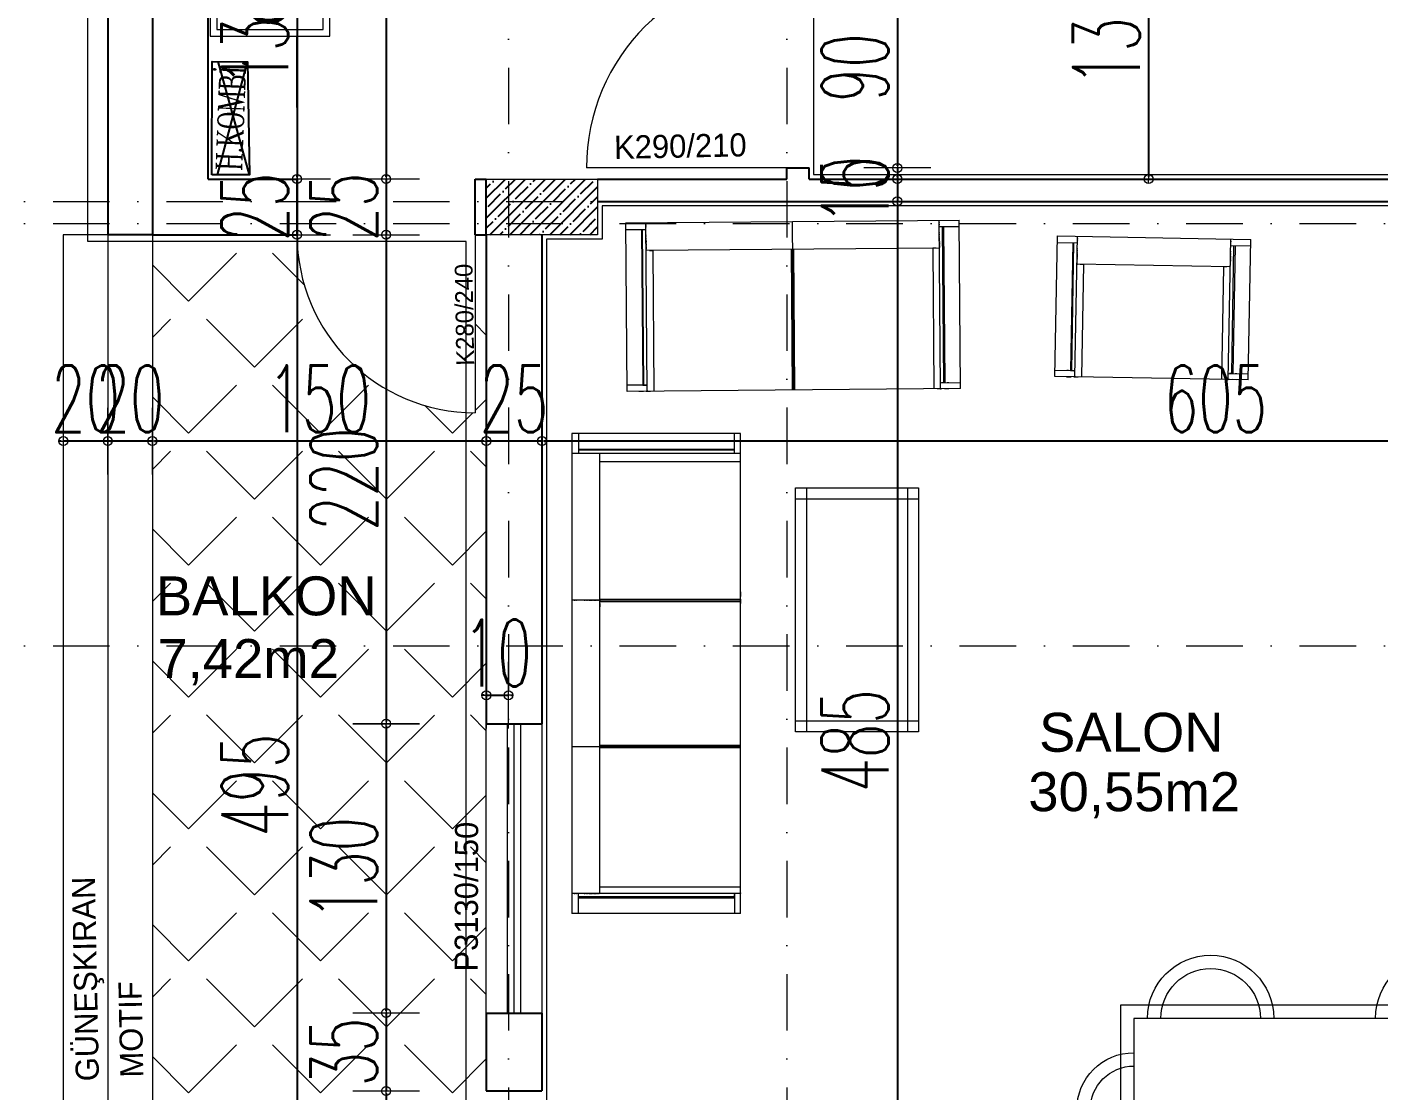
# Model space of a CAD drawing. Header units: millimetres. Extents: x -16104 to 67872, y -88009 to 12107.
# Drawn here: x 21594 to 22201, y -6460 to -5982 of the extents above; entities that cross this region are included whole.
import ezdxf

# ---------------------------------------------------------------- set-up
doc = ezdxf.new("R2010")
doc.units = ezdxf.units.MM
doc.linetypes.add('DASHDOTX2', pattern=[50.8, 25.4, -12.7, 0, -12.7])
doc.layers.get('0').update_dxf_attribs({"color": 241})
for name, color, linetype, lineweight in [('akslar', 144, 'Continuous', 20), ('bacas', 11, 'Continuous', 5), ('balkon', 6, 'Continuous', 5), ('duvar', 123, 'Continuous', 25), ('emsal&kolon', 1, 'Continuous', 5), ('kapı', 3, 'Continuous', 5), ('OLCU', 54, 'Continuous', 13), ('PASEMCON', 2, 'Continuous', 9), ('pencere', 5, 'Continuous', 5), ('POZ', 36, 'Continuous', 18), ('SıVA', 40, 'Continuous', 9), ('tefriş', 30, 'Continuous', 5), ('ÖLÇÜ', 252, 'Continuous', 20)]:
    doc.layers.add(name, color=color, linetype=linetype, lineweight=lineweight)
doc.styles.add('DIM', font='Txttw.shx', dxfattribs={"width": 0.6})
doc.styles.add('DIN', font='times.ttf', dxfattribs={"width": 0.6})
doc.styles.add('M2', font='stylu.ttf', dxfattribs={"height": 10})
doc.dimstyles.new('50', dxfattribs={"dimscale": 0, "dimtxt": 30, "dimasz": 1, "dimexe": 0, "dimexo": 2, "dimgap": 4, "dimtad": 1, "dimdec": 0, "dimzin": 0, "dimdsep": 46, "dimtxsty": 'DIM', "dimblk1": 'DOT', "dimblk2": 'DOT', "dimsah": 1, "dimcen": 1.5, "dimdle": 3, "dimse1": 1, "dimse2": 1, "dimclrd": 256, "dimclre": 9, "dimclrt": 256, "dimadec": 0, "dimazin": 0, "dimtfac": 0.24, "dimtdec": 0, "dimtix": 1, "dimtmove": 2, "dimatfit": 3, "dimldrblk": 'DOT', "dimfxl": 0, "dimtolj": 1, "dimtzin": 15, "dimarcsym": 0})

# ---------------------------------------------------------------- blocks, each defined once
blk = doc.blocks.new('sec')
at = {"layer": 'bacas'}
for p, q in [((9731.12, -593.55), (9731.12, -669.3)), ((9731.12, -593.55), (9946.75, -593.55)), ((9731.12, -593.55), (9731.12, -669.3)), ((9736.37, -593.55), (9738.37, -593.55)), ((9736.37, -593.55), (9738.37, -593.55)), ((9739.62, -593.55), (9741.62, -593.55)), ((9739.62, -593.55), (9741.62, -593.55)), ((9740.12, -593.55), (9740.12, -669.3)), ((9740.37, -593.55), (9740.12, -593.55)), ((9740.12, -593.55), (9740.12, -669.3)), ((9740.37, -593.55), (9740.12, -593.55)), ((9743.12, -656.8), (9743.12, -593.55)), ((9743.12, -656.8), (9743.12, -593.55)), ((9797, -593.55), (9946.75, -593.55)), ((9805.56, -593.55), (9805.56, -656.8)), ((9805.56, -593.55), (9805.56, -656.8)), ((9806.12, -669.3), (9806.12, -593.55)), ((9806.12, -669.3), (9806.12, -593.55)), ((9806.62, -593.55), (9806.62, -656.8)), ((9806.62, -593.55), (9806.62, -656.8)), ((9872.37, -593.55), (9870.37, -593.55)), ((9872.37, -593.55), (9870.37, -593.55)), ((9871.18, -593.55), (9871.18, -656.8)), ((9871.62, -593.55), (9871.87, -593.55)), ((9871.62, -593.55), (9871.87, -593.55)), ((9871.87, -593.55), (9871.87, -669.3)), ((9872.25, -593.55), (9872.25, -656.8)), ((9875.62, -593.55), (9873.62, -593.55)), ((9875.62, -593.55), (9873.62, -593.55)), ((9934.26, -656.8), (9934.26, -593.55)), ((9937.83, -593.56), (9937.83, -669.31)), ((9946.83, -593.56), (9946.83, -669.31)), ((9946.83, -593.56), (9946.83, -669.31)), ((9740.12, -596.3), (9731.12, -596.3)), ((9740.12, -596.3), (9731.12, -596.3)), ((9737.12, -596.3), (9736.37, -596.3)), ((9737.12, -596.3), (9736.37, -596.3)), ((9738.12, -666.3), (9738.12, -596.3)), ((9738.12, -596.3), (9739.62, -596.3)), ((9738.12, -666.3), (9738.12, -596.3)), ((9738.12, -596.3), (9739.62, -596.3)), ((9738.37, -596.3), (9738.62, -596.3)), ((9738.37, -596.3), (9738.62, -596.3)), ((9738.62, -596.3), (9738.62, -666.3)), ((9738.62, -596.3), (9738.62, -666.3)), ((9937.75, -596.3), (9946.75, -596.3)), ((9937.75, -596.3), (9946.75, -596.3)), ((9939.33, -596.31), (9939.33, -666.31)), ((9939.33, -596.31), (9939.33, -666.31)), ((9939.83, -666.31), (9939.83, -596.31)), ((9939.83, -666.31), (9939.83, -596.31)), ((9740.12, -656.8), (9871.87, -656.8)), ((9740.12, -656.8), (9740.37, -656.8)), ((9740.12, -656.8), (9937.83, -656.8)), ((9740.12, -656.8), (9740.37, -656.8)), ((9740.12, -657.3), (9740.12, -657.05)), ((9740.12, -657.3), (9740.12, -657.05)), ((9740.12, -657.8), (9740.12, -657.55)), ((9740.12, -657.8), (9740.12, -657.55)), ((9740.12, -658.3), (9740.12, -658.05)), ((9740.12, -658.3), (9740.12, -658.05)), ((9740.12, -658.8), (9740.12, -658.55)), ((9740.12, -658.8), (9740.12, -658.55)), ((9740.12, -659.3), (9740.12, -659.05)), ((9740.12, -659.3), (9740.12, -659.05)), ((9740.12, -659.8), (9740.12, -659.55)), ((9740.12, -659.8), (9740.12, -659.55)), ((9740.12, -660.3), (9740.12, -660.05)), ((9740.12, -660.3), (9740.12, -660.05)), ((9740.12, -661.05), (9740.12, -660.55)), ((9740.12, -661.05), (9740.12, -660.55)), ((9740.12, -661.55), (9740.12, -661.3)), ((9740.12, -661.55), (9740.12, -661.3)), ((9741.62, -656.8), (9743.12, -656.8)), ((9741.62, -656.8), (9743.12, -656.8)), ((9870.37, -656.8), (9868.87, -656.8)), ((9870.37, -656.8), (9868.87, -656.8)), ((9871.87, -656.8), (9871.62, -656.8)), ((9871.87, -656.8), (9871.62, -656.8)), ((9871.87, -657.3), (9871.87, -657.05)), ((9871.87, -657.3), (9871.87, -657.05)), ((9871.87, -657.8), (9871.87, -657.55)), ((9871.87, -657.8), (9871.87, -657.55)), ((9871.87, -658.3), (9871.87, -658.05)), ((9871.87, -658.3), (9871.87, -658.05)), ((9871.87, -658.8), (9871.87, -658.55)), ((9871.87, -658.8), (9871.87, -658.55)), ((9871.87, -659.3), (9871.87, -659.05)), ((9871.87, -659.3), (9871.87, -659.05)), ((9871.87, -659.8), (9871.87, -659.55)), ((9871.87, -659.8), (9871.87, -659.55)), ((9871.87, -660.3), (9871.87, -660.05)), ((9871.87, -660.3), (9871.87, -660.05)), ((9871.87, -661.05), (9871.87, -660.55)), ((9871.87, -661.05), (9871.87, -660.55)), ((9871.87, -661.55), (9871.87, -661.3)), ((9871.87, -661.55), (9871.87, -661.3)), ((9731.12, -666.3), (9740.12, -666.3)), ((9731.12, -666.3), (9740.12, -666.3)), ((9740.12, -662.3), (9740.12, -662.05)), ((9740.12, -662.3), (9740.12, -662.05)), ((9740.12, -663.05), (9740.12, -662.8)), ((9740.12, -663.05), (9740.12, -662.8)), ((9740.12, -663.8), (9740.12, -663.55)), ((9740.12, -663.8), (9740.12, -663.55)), ((9740.12, -667.55), (9740.12, -667.3)), ((9740.12, -667.55), (9740.12, -667.3)), ((9871.87, -662.3), (9871.87, -662.05)), ((9871.87, -662.3), (9871.87, -662.05)), ((9871.87, -663.05), (9871.87, -662.8)), ((9871.87, -663.05), (9871.87, -662.8)), ((9871.87, -663.8), (9871.87, -663.55)), ((9871.87, -663.8), (9871.87, -663.55)), ((9871.87, -667.55), (9871.87, -667.3)), ((9871.87, -667.55), (9871.87, -667.3)), ((9946.83, -666.31), (9937.83, -666.31)), ((9946.83, -666.31), (9937.83, -666.31)), ((9946.83, -669.31), (9731.12, -669.3)), ((9740.12, -668.3), (9740.12, -668.05)), ((9740.12, -668.3), (9740.12, -668.05)), ((9946.83, -669.31), (9797.08, -669.31)), ((9871.87, -668.3), (9871.87, -668.05)), ((9871.87, -668.3), (9871.87, -668.05))]:
    blk.add_line(p, q, dxfattribs=at)
blk = doc.blocks.new('NEWBLOCK5')
at = {"layer": 'bacas'}
for p, q in [((1.4704, -0.1965), (0.3729, -0.1965)), ((0.3729, -0.1965), (0.3729, -0.749)), ((0.4229, -0.1965), (0.4229, -0.749)), ((1.4204, -0.1965), (1.4204, -0.749)), ((1.4704, -0.749), (1.4704, -0.1965)), ((0.3729, -0.2465), (1.4704, -0.2465)), ((1.4704, -0.7015), (0.3729, -0.7015)), ((0.3729, -0.749), (1.4704, -0.749))]:
    blk.add_line(p, q, dxfattribs=at)
blk = doc.blocks.new('NEWBLOCK4')
at = {"layer": 'bacas'}
for p, q in [((-0.8505, 0.5894), (-0.8505, 2.0869)), ((-0.093, 2.0869), (-0.8505, 2.0869)), ((-0.8205, 2.0869), (-0.8205, 1.9969)), ((-0.1205, 1.9969), (-0.1205, 2.0869)), ((-0.093, 2.0869), (-0.093, 0.5894)), ((-0.8205, 2.0169), (-0.1205, 2.0169)), ((-0.1205, 2.0119), (-0.8205, 2.0119)), ((-0.1205, 2.0269), (-0.1205, 2.0344)), ((-0.1205, 2.0169), (-0.1205, 2.0019)), ((-0.1205, 2.0144), (-0.1205, 2.0119)), ((-0.093, 2.0344), (-0.093, 2.0144)), ((-0.093, 1.9969), (-0.8505, 1.9969)), ((-0.8405, 1.9969), (-0.838, 1.9969)), ((-0.833, 1.9969), (-0.8305, 1.9969)), ((-0.7955, 1.9969), (-0.793, 1.9969)), ((-0.788, 1.9969), (-0.7855, 1.9969)), ((-0.7805, 1.9969), (-0.778, 1.9969)), ((-0.773, 1.9969), (-0.7705, 1.9969)), ((-0.768, 1.9969), (-0.763, 1.9969)), ((-0.7605, 1.9969), (-0.758, 1.9969)), ((-0.7555, 1.9969), (-0.753, 1.9969)), ((-0.7505, 1.9969), (-0.748, 1.9969)), ((-0.7455, 1.9969), (-0.743, 1.9969)), ((-0.7405, 1.9969), (-0.738, 1.9969)), ((-0.7355, 1.9969), (-0.733, 1.9969)), ((-0.7305, 1.9969), (-0.728, 1.9969)), ((-0.7255, 1.9969), (-0.7255, 0.6794)), ((-0.7255, 1.9969), (-0.7255, 1.9944)), ((-0.7255, 1.9819), (-0.7255, 1.9669)), ((-0.7255, 1.9669), (-0.093, 1.9669)), ((-0.093, 2.0019), (-0.093, 1.9819)), ((-0.093, 1.9944), (-0.093, 1.9969)), ((-0.8505, 1.3369), (-0.093, 1.3369)), ((-0.093, 1.3425), (-0.7255, 1.3425)), ((-0.093, 1.3319), (-0.7255, 1.3319)), ((-0.093, 0.6794), (-0.8505, 0.6794)), ((-0.8405, 0.6794), (-0.838, 0.6794)), ((-0.833, 0.6794), (-0.8305, 0.6794)), ((-0.8205, 0.5894), (-0.8205, 0.6794)), ((-0.7955, 0.6794), (-0.793, 0.6794)), ((-0.788, 0.6794), (-0.7855, 0.6794)), ((-0.7805, 0.6794), (-0.778, 0.6794)), ((-0.773, 0.6794), (-0.7705, 0.6794)), ((-0.768, 0.6794), (-0.763, 0.6794)), ((-0.7605, 0.6794), (-0.758, 0.6794)), ((-0.7555, 0.6794), (-0.753, 0.6794)), ((-0.7505, 0.6794), (-0.748, 0.6794)), ((-0.7455, 0.6794), (-0.743, 0.6794)), ((-0.7405, 0.6794), (-0.738, 0.6794)), ((-0.7355, 0.6794), (-0.733, 0.6794)), ((-0.7305, 0.6794), (-0.728, 0.6794)), ((-0.7255, 0.6944), (-0.7255, 0.7094)), ((-0.7255, 0.7094), (-0.093, 0.7094)), ((-0.7255, 0.6794), (-0.7255, 0.6819)), ((-0.1205, 0.6794), (-0.1205, 0.5894)), ((-0.1205, 0.6594), (-0.1205, 0.6744)), ((-0.093, 0.6744), (-0.093, 0.6944)), ((-0.093, 0.6819), (-0.093, 0.6794)), ((-0.1205, 0.6644), (-0.8205, 0.6644)), ((-0.8205, 0.6594), (-0.1205, 0.6594)), ((-0.1205, 0.6619), (-0.1205, 0.6644)), ((-0.1205, 0.6494), (-0.1205, 0.6419)), ((-0.093, 0.6419), (-0.093, 0.6619)), ((-0.093, 0.5894), (-0.8505, 0.5894))]:
    blk.add_line(p, q, dxfattribs=at)
blk = doc.blocks.new('tekli.')
at = {"layer": 'bacas'}
for p, q in [((43.44, 0), (-43.44, 0)), ((-43.44, 0), (-43.44, -63.16)), ((-38.19, 0), (-36.19, 0)), ((-34.94, 0), (-32.94, 0)), ((-34.19, 0), (-34.44, 0)), ((-34.44, 0), (-34.44, -63.16)), ((-31.44, -50.66), (-31.44, 0)), ((31.44, -50.66), (31.44, 0)), ((34.94, 0), (32.94, 0)), ((34.19, 0), (34.44, 0)), ((34.44, 0), (34.44, -63.16)), ((38.19, 0), (36.19, 0)), ((43.44, 0), (43.44, -63.16)), ((-34.44, -2.75), (-43.44, -2.75)), ((-37.44, -2.75), (-38.19, -2.75)), ((-36.44, -60.16), (-36.44, -2.75)), ((-36.44, -2.75), (-34.94, -2.75)), ((-36.19, -2.75), (-35.94, -2.75)), ((-35.94, -2.75), (-35.94, -60.16)), ((34.44, -2.75), (43.44, -2.75)), ((36.44, -2.75), (34.94, -2.75)), ((35.94, -2.75), (35.94, -60.16)), ((36.19, -2.75), (35.94, -2.75)), ((36.44, -60.16), (36.44, -2.75)), ((37.44, -2.75), (38.19, -2.75)), ((34.44, -50.66), (-34.44, -50.66)), ((-34.44, -50.66), (-34.19, -50.66)), ((-34.44, -51.16), (-34.44, -50.91)), ((-34.44, -51.66), (-34.44, -51.41)), ((-34.44, -52.16), (-34.44, -51.91)), ((-34.44, -52.66), (-34.44, -52.41)), ((-34.44, -53.16), (-34.44, -52.91)), ((-34.44, -53.66), (-34.44, -53.41)), ((-34.44, -54.16), (-34.44, -53.91)), ((-34.44, -54.91), (-34.44, -54.41)), ((-32.94, -50.66), (-31.44, -50.66)), ((32.94, -50.66), (31.44, -50.66)), ((34.44, -50.66), (34.19, -50.66)), ((34.44, -51.16), (34.44, -50.91)), ((34.44, -51.66), (34.44, -51.41)), ((34.44, -52.16), (34.44, -51.91)), ((34.44, -52.66), (34.44, -52.41)), ((34.44, -53.16), (34.44, -52.91)), ((34.44, -53.66), (34.44, -53.41)), ((34.44, -54.16), (34.44, -53.91)), ((34.44, -54.91), (34.44, -54.41)), ((-43.44, -60.16), (-34.44, -60.16)), ((-34.44, -55.41), (-34.44, -55.16)), ((-34.44, -56.16), (-34.44, -55.91)), ((-34.44, -56.91), (-34.44, -56.66)), ((-34.44, -57.66), (-34.44, -57.41)), ((34.44, -55.41), (34.44, -55.16)), ((34.44, -56.16), (34.44, -55.91)), ((34.44, -56.91), (34.44, -56.66)), ((34.44, -57.66), (34.44, -57.41)), ((43.44, -60.16), (34.44, -60.16)), ((-43.44, -63.16), (43.44, -63.16)), ((-34.44, -61.41), (-34.44, -61.16)), ((-34.44, -62.16), (-34.44, -61.91)), ((34.44, -61.41), (34.44, -61.16)), ((34.44, -62.16), (34.44, -61.91))]:
    blk.add_line(p, q, dxfattribs=at)
blk = doc.blocks.new('rb')
at = {"layer": 'tefriş'}
for points in [[(1548.4, 487.07), (1595.5, 487.07), (1595.5, 394.92), (1548.4, 394.92)], [(1551.4, 484.07), (1592.5, 484.07), (1592.5, 397.92), (1551.4, 397.92)]]:
    blk.add_lwpolyline(points, close=True, dxfattribs=at)
for centre, radius, start, end in [((1571.95, 484.07), 12.83, 0, 180), ((1571.95, 484.07), 9.83, 0, 180), ((1551.4, 466.84), 14.18, 90, 270), ((1592.5, 466.49), 13.72, 270, 90), ((1551.4, 466.84), 11.18, 90, 270), ((1592.5, 466.49), 10.72, 270, 90), ((1551.4, 415.62), 14.18, 90, 270), ((1551.4, 415.62), 11.18, 90, 270), ((1592.29, 413.54), 13.72, 270, 90), ((1592.29, 413.54), 10.72, 270, 90), ((1571.95, 397.92), 13.83, 180, 0), ((1571.95, 397.92), 10.83, 180, 0)]:
    blk.add_arc(centre, radius, start, end, dxfattribs=at)
blk = doc.blocks.new('DOT')
for p, q in [((0, 15), (0, -15)), ((-2, 0), (0, 0)), ((2, 0), (0, 0))]:
    blk.add_line(p, q)
blk.add_circle((0, 0), 2)
blk = doc.blocks.new('*D6862')
at = {"layer": 'Defpoints', "color": 0, "transparency": 16777216}
for p in [(21674.82, -5919.72), (21674.82, -6049.87), (21714.82, -6049.87)]:
    blk.add_point(p, dxfattribs=at)
at = {"layer": 'OLCU', "lineweight": -2, "transparency": 16777216}
blk.add_line((21714.82, -5920.72), (21714.82, -6048.87), dxfattribs=at)
for p, rotation in [((21714.82, -5919.72), 90), ((21714.82, -6049.87), 270)]:
    blk.add_blockref('DOT', p, dxfattribs=dict(at, rotation=rotation))
at = {"layer": 'OLCU', "transparency": 16777216, "insert": (21695.82, -5984.8), "char_height": 30, "attachment_point": 5, "rotation": 90, "style": 'DIM'}
blk.add_mtext('\\A1;130', dxfattribs=at)
blk = doc.blocks.new('*D7177')
at = {"layer": 'Defpoints', "color": 0, "transparency": 16777216}
for p in [(21714.82, -6049.87), (21714.82, -6074.87), (21714.82, -6074.87)]:
    blk.add_point(p, dxfattribs=at)
at = {"layer": 'OLCU', "lineweight": -2, "transparency": 16777216}
for p, q in [((21714.82, -6048.87), (21714.82, -6047.87)), ((21714.82, -6049.87), (21714.82, -6074.87)), ((21714.82, -6075.87), (21714.82, -6076.87))]:
    blk.add_line(p, q, dxfattribs=at)
for p, rotation in [((21714.82, -6049.87), 270), ((21714.82, -6074.87), 90)]:
    blk.add_blockref('DOT', p, dxfattribs=dict(at, rotation=rotation))
at = {"layer": 'OLCU', "transparency": 16777216, "insert": (21695.82, -6062.37), "char_height": 30, "attachment_point": 5, "rotation": 90, "style": 'DIM'}
blk.add_mtext('\\A1;25', dxfattribs=at)
blk = doc.blocks.new('*D6863')
at = {"layer": 'Defpoints', "color": 0, "transparency": 16777216}
for p in [(21714.82, -6074.87), (21714.82, -6569.56), (21714.82, -6569.56)]:
    blk.add_point(p, dxfattribs=at)
at = {"layer": 'OLCU', "lineweight": -2, "transparency": 16777216}
blk.add_line((21714.82, -6075.87), (21714.82, -6568.56), dxfattribs=at)
for p, rotation in [((21714.82, -6074.87), 90), ((21714.82, -6569.56), 270)]:
    blk.add_blockref('DOT', p, dxfattribs=dict(at, rotation=rotation))
at = {"layer": 'OLCU', "transparency": 16777216, "insert": (21695.82, -6322.22), "char_height": 30, "attachment_point": 5, "rotation": 90, "style": 'DIM'}
blk.add_mtext('\\A1;495', dxfattribs=at)
blk = doc.blocks.new('*D6865')
at = {"layer": 'Defpoints', "color": 0, "transparency": 16777216}
for p in [(21724.82, -5659.56), (21729.82, -6049.87), (21754.82, -6049.87)]:
    blk.add_point(p, dxfattribs=at)
at = {"layer": 'OLCU', "lineweight": -2, "transparency": 16777216}
blk.add_line((21754.82, -5660.56), (21754.82, -6048.87), dxfattribs=at)
for p, rotation in [((21754.82, -5659.56), 90), ((21754.82, -6049.87), 270)]:
    blk.add_blockref('DOT', p, dxfattribs=dict(at, rotation=rotation))
at = {"layer": 'OLCU', "transparency": 16777216, "insert": (21735.82, -5854.72), "char_height": 30, "attachment_point": 5, "rotation": 90, "style": 'DIM'}
blk.add_mtext('\\A1;390', dxfattribs=at)
blk = doc.blocks.new('*D6866')
at = {"layer": 'Defpoints', "color": 0, "transparency": 16777216}
for p in [(21729.82, -6049.87), (21729.82, -6074.87), (21754.82, -6074.87)]:
    blk.add_point(p, dxfattribs=at)
at = {"layer": 'OLCU', "lineweight": -2, "transparency": 16777216}
for p, q in [((21754.82, -6048.87), (21754.82, -6047.87)), ((21754.82, -6049.87), (21754.82, -6074.87)), ((21754.82, -6075.87), (21754.82, -6076.87))]:
    blk.add_line(p, q, dxfattribs=at)
for p, rotation in [((21754.82, -6049.87), 270), ((21754.82, -6074.87), 90)]:
    blk.add_blockref('DOT', p, dxfattribs=dict(at, rotation=rotation))
at = {"layer": 'OLCU', "transparency": 16777216, "insert": (21735.82, -6062.37), "char_height": 30, "attachment_point": 5, "rotation": 90, "style": 'DIM'}
blk.add_mtext('\\A1;25', dxfattribs=at)
blk = doc.blocks.new('*D7179')
at = {"layer": 'Defpoints', "color": 0, "transparency": 16777216}
for p in [(21794.82, -6074.87), (21754.82, -6294.56), (21799.82, -6294.56)]:
    blk.add_point(p, dxfattribs=at)
at = {"layer": 'OLCU', "lineweight": -2, "transparency": 16777216}
blk.add_line((21754.82, -6075.87), (21754.82, -6293.56), dxfattribs=at)
for p, rotation in [((21754.82, -6074.87), 90), ((21754.82, -6294.56), 270)]:
    blk.add_blockref('DOT', p, dxfattribs=dict(at, rotation=rotation))
at = {"layer": 'OLCU', "transparency": 16777216, "insert": (21735.82, -6184.72), "char_height": 30, "attachment_point": 5, "rotation": 90, "style": 'DIM'}
blk.add_mtext('\\A1;220', dxfattribs=at)
blk = doc.blocks.new('*D7180')
at = {"layer": 'Defpoints', "color": 0, "transparency": 16777216}
for p in [(21799.82, -6294.56), (21754.82, -6424.56), (21799.82, -6424.56)]:
    blk.add_point(p, dxfattribs=at)
at = {"layer": 'OLCU', "lineweight": -2, "transparency": 16777216}
blk.add_line((21754.82, -6295.56), (21754.82, -6423.56), dxfattribs=at)
for p, rotation in [((21754.82, -6294.56), 90), ((21754.82, -6424.56), 270)]:
    blk.add_blockref('DOT', p, dxfattribs=dict(at, rotation=rotation))
at = {"layer": 'OLCU', "transparency": 16777216, "insert": (21735.82, -6359.56), "char_height": 30, "attachment_point": 5, "rotation": 90, "style": 'DIM'}
blk.add_mtext('\\A1;130', dxfattribs=at)
blk = doc.blocks.new('*D7181')
at = {"layer": 'Defpoints', "color": 0, "transparency": 16777216}
for p in [(21799.82, -6424.56), (21754.82, -6459.56), (21799.82, -6459.56)]:
    blk.add_point(p, dxfattribs=at)
at = {"layer": 'OLCU', "lineweight": -2, "transparency": 16777216}
for p, q in [((21754.82, -6423.56), (21754.82, -6422.56)), ((21754.82, -6424.56), (21754.82, -6459.56)), ((21754.82, -6460.56), (21754.82, -6461.56))]:
    blk.add_line(p, q, dxfattribs=at)
for p, rotation in [((21754.82, -6424.56), 270), ((21754.82, -6459.56), 90)]:
    blk.add_blockref('DOT', p, dxfattribs=dict(at, rotation=rotation))
at = {"layer": 'OLCU', "transparency": 16777216, "insert": (21735.82, -6442.06), "char_height": 30, "attachment_point": 5, "rotation": 90, "style": 'DIM'}
blk.add_mtext('\\A1;35', dxfattribs=at)
blk = doc.blocks.new('*D6867')
at = {"layer": 'Defpoints', "color": 0, "transparency": 16777216}
for p in [(21799.82, -6459.56), (21754.82, -6539.56), (21799.82, -6539.56)]:
    blk.add_point(p, dxfattribs=at)
at = {"layer": 'OLCU', "lineweight": -2, "transparency": 16777216}
blk.add_line((21754.82, -6460.56), (21754.82, -6538.56), dxfattribs=at)
for p, rotation in [((21754.82, -6459.56), 90), ((21754.82, -6539.56), 270)]:
    blk.add_blockref('DOT', p, dxfattribs=dict(at, rotation=rotation))
at = {"layer": 'OLCU', "transparency": 16777216, "insert": (21735.82, -6499.56), "char_height": 30, "attachment_point": 5, "rotation": 90, "style": 'DIM'}
blk.add_mtext('\\A1;80', dxfattribs=at)
blk = doc.blocks.new('*D6874')
at = {"layer": 'Defpoints', "color": 0, "transparency": 16777216}
for p in [(21944.82, -5954.87), (21944.82, -6044.87), (21984.46, -6044.87)]:
    blk.add_point(p, dxfattribs=at)
at = {"layer": 'OLCU', "lineweight": -2, "transparency": 16777216}
blk.add_line((21984.46, -5955.87), (21984.46, -6043.87), dxfattribs=at)
for p, rotation in [((21984.46, -5954.87), 90), ((21984.46, -6044.87), 270)]:
    blk.add_blockref('DOT', p, dxfattribs=dict(at, rotation=rotation))
at = {"layer": 'OLCU', "transparency": 16777216, "insert": (21965.46, -5999.87), "char_height": 30, "attachment_point": 5, "rotation": 90, "style": 'DIM'}
blk.add_mtext('\\A1;90', dxfattribs=at)
blk = doc.blocks.new('*D6875')
at = {"layer": 'Defpoints', "color": 0, "transparency": 16777216}
for p in [(21984.46, -6044.87), (21984.46, -6049.87), (21984.46, -6049.87)]:
    blk.add_point(p, dxfattribs=at)
at = {"layer": 'OLCU', "lineweight": -2, "transparency": 16777216}
for p, q in [((21984.46, -6043.87), (21984.46, -6042.87)), ((21984.46, -6044.87), (21984.46, -6049.87)), ((21984.46, -6050.87), (21984.46, -6051.87))]:
    blk.add_line(p, q, dxfattribs=at)
for p, rotation in [((21984.46, -6044.87), 270), ((21984.46, -6049.87), 90)]:
    blk.add_blockref('DOT', p, dxfattribs=dict(at, rotation=rotation))
at = {"layer": 'OLCU', "transparency": 16777216, "insert": (21965.46, -6047.37), "char_height": 30, "attachment_point": 5, "rotation": 90, "style": 'DIM'}
blk.add_mtext('\\A1;5', dxfattribs=at)
blk = doc.blocks.new('*D6876')
at = {"layer": 'Defpoints', "color": 0, "transparency": 16777216}
for p in [(21984.46, -6049.87), (21984.46, -6059.87), (21984.46, -6059.87)]:
    blk.add_point(p, dxfattribs=at)
at = {"layer": 'OLCU', "lineweight": -2, "transparency": 16777216}
for p, q in [((21984.46, -6048.87), (21984.46, -6047.87)), ((21984.46, -6049.87), (21984.46, -6059.87)), ((21984.46, -6060.87), (21984.46, -6061.87))]:
    blk.add_line(p, q, dxfattribs=at)
for p, rotation in [((21984.46, -6049.87), 270), ((21984.46, -6059.87), 90)]:
    blk.add_blockref('DOT', p, dxfattribs=dict(at, rotation=rotation))
at = {"layer": 'OLCU', "transparency": 16777216, "insert": (21965.46, -6054.87), "char_height": 30, "attachment_point": 5, "rotation": 90, "style": 'DIM'}
blk.add_mtext('\\A1;10', dxfattribs=at)
blk = doc.blocks.new('*D6877')
at = {"layer": 'Defpoints', "color": 0, "transparency": 16777216}
for p in [(21984.46, -6059.87), (21984.46, -6544.56), (21984.46, -6544.56)]:
    blk.add_point(p, dxfattribs=at)
at = {"layer": 'OLCU', "lineweight": -2, "transparency": 16777216}
blk.add_line((21984.46, -6060.87), (21984.46, -6543.56), dxfattribs=at)
for p, rotation in [((21984.46, -6059.87), 90), ((21984.46, -6544.56), 270)]:
    blk.add_blockref('DOT', p, dxfattribs=dict(at, rotation=rotation))
at = {"layer": 'OLCU', "transparency": 16777216, "insert": (21965.46, -6302.22), "char_height": 30, "attachment_point": 5, "rotation": 90, "style": 'DIM'}
blk.add_mtext('\\A1;485', dxfattribs=at)
blk = doc.blocks.new('*D6880')
at = {"layer": 'Defpoints', "color": 0, "transparency": 16777216}
for p in [(22097.32, -5919.87), (22097.32, -6049.87), (22097.32, -6049.87)]:
    blk.add_point(p, dxfattribs=at)
at = {"layer": 'OLCU', "lineweight": -2, "transparency": 16777216}
blk.add_line((22097.32, -5920.87), (22097.32, -6048.87), dxfattribs=at)
for p, rotation in [((22097.32, -5919.87), 90), ((22097.32, -6049.87), 270)]:
    blk.add_blockref('DOT', p, dxfattribs=dict(at, rotation=rotation))
at = {"layer": 'OLCU', "transparency": 16777216, "insert": (22078.32, -5984.87), "char_height": 30, "attachment_point": 5, "rotation": 90, "style": 'DIM'}
blk.add_mtext('\\A1;130', dxfattribs=at)
blk = doc.blocks.new('*D6911')
at = {"layer": 'Defpoints', "color": 0, "transparency": 16777216}
for p in [(21824.82, -6167.58), (21824.82, -6167.58), (22429.82, -6167.58)]:
    blk.add_point(p, dxfattribs=at)
at = {"layer": 'OLCU', "lineweight": -2, "transparency": 16777216}
blk.add_line((22428.82, -6167.58), (21825.82, -6167.58), dxfattribs=at)
at = {"layer": 'OLCU', "lineweight": -2, "transparency": 16777216, "rotation": 180}
blk.add_blockref('DOT', (21824.82, -6167.58), dxfattribs=at)
at = {"layer": 'OLCU', "lineweight": -2, "transparency": 16777216}
blk.add_blockref('DOT', (22429.82, -6167.58), dxfattribs=at)
at = {"layer": 'OLCU', "transparency": 16777216, "insert": (22127.32, -6148.58), "char_height": 30, "attachment_point": 5, "style": 'DIM'}
blk.add_mtext('\\A1;605', dxfattribs=at)
blk = doc.blocks.new('*D6912')
at = {"layer": 'Defpoints', "color": 0, "transparency": 16777216}
for p in [(21799.82, -6167.58), (21799.82, -6167.58), (21824.82, -6167.58)]:
    blk.add_point(p, dxfattribs=at)
at = {"layer": 'OLCU', "lineweight": -2, "transparency": 16777216}
for p, q in [((21798.82, -6167.58), (21797.82, -6167.58)), ((21824.82, -6167.58), (21799.82, -6167.58)), ((21825.82, -6167.58), (21826.82, -6167.58))]:
    blk.add_line(p, q, dxfattribs=at)
blk.add_blockref('DOT', (21799.82, -6167.58), dxfattribs=at)
at = {"layer": 'OLCU', "lineweight": -2, "transparency": 16777216, "rotation": 180}
blk.add_blockref('DOT', (21824.82, -6167.58), dxfattribs=at)
at = {"layer": 'OLCU', "transparency": 16777216, "insert": (21812.32, -6148.58), "char_height": 30, "attachment_point": 5, "style": 'DIM'}
blk.add_mtext('\\A1;25', dxfattribs=at)
blk = doc.blocks.new('*D6913')
at = {"layer": 'Defpoints', "color": 0, "transparency": 16777216}
for p in [(21649.82, -6167.58), (21649.82, -6167.58), (21799.82, -6167.58)]:
    blk.add_point(p, dxfattribs=at)
at = {"layer": 'OLCU', "lineweight": -2, "transparency": 16777216}
blk.add_line((21798.82, -6167.58), (21650.82, -6167.58), dxfattribs=at)
at = {"layer": 'OLCU', "lineweight": -2, "transparency": 16777216, "rotation": 180}
blk.add_blockref('DOT', (21649.82, -6167.58), dxfattribs=at)
at = {"layer": 'OLCU', "lineweight": -2, "transparency": 16777216}
blk.add_blockref('DOT', (21799.82, -6167.58), dxfattribs=at)
at = {"layer": 'OLCU', "transparency": 16777216, "insert": (21724.82, -6148.58), "char_height": 30, "attachment_point": 5, "style": 'DIM'}
blk.add_mtext('\\A1;150', dxfattribs=at)
blk = doc.blocks.new('*D6914')
at = {"layer": 'Defpoints', "color": 0, "transparency": 16777216}
for p in [(21629.82, -6167.58), (21629.82, -6167.58), (21649.82, -6167.58)]:
    blk.add_point(p, dxfattribs=at)
at = {"layer": 'OLCU', "lineweight": -2, "transparency": 16777216}
for p, q in [((21628.82, -6167.58), (21627.82, -6167.58)), ((21649.82, -6167.58), (21629.82, -6167.58)), ((21650.82, -6167.58), (21651.82, -6167.58))]:
    blk.add_line(p, q, dxfattribs=at)
blk.add_blockref('DOT', (21629.82, -6167.58), dxfattribs=at)
at = {"layer": 'OLCU', "lineweight": -2, "transparency": 16777216, "rotation": 180}
blk.add_blockref('DOT', (21649.82, -6167.58), dxfattribs=at)
at = {"layer": 'OLCU', "transparency": 16777216, "insert": (21639.82, -6148.58), "char_height": 30, "attachment_point": 5, "style": 'DIM'}
blk.add_mtext('\\A1;20', dxfattribs=at)
blk = doc.blocks.new('*D6915')
at = {"layer": 'Defpoints', "color": 0, "transparency": 16777216}
for p in [(21609.82, -6167.58), (21609.82, -6167.58), (21629.82, -6167.58)]:
    blk.add_point(p, dxfattribs=at)
at = {"layer": 'OLCU', "lineweight": -2, "transparency": 16777216}
for p, q in [((21608.82, -6167.58), (21607.82, -6167.58)), ((21629.82, -6167.58), (21609.82, -6167.58)), ((21630.82, -6167.58), (21631.82, -6167.58))]:
    blk.add_line(p, q, dxfattribs=at)
blk.add_blockref('DOT', (21609.82, -6167.58), dxfattribs=at)
at = {"layer": 'OLCU', "lineweight": -2, "transparency": 16777216, "rotation": 180}
blk.add_blockref('DOT', (21629.82, -6167.58), dxfattribs=at)
at = {"layer": 'OLCU', "transparency": 16777216, "insert": (21619.82, -6148.58), "char_height": 30, "attachment_point": 5, "style": 'DIM'}
blk.add_mtext('\\A1;20', dxfattribs=at)
blk = doc.blocks.new('*D7015')
at = {"layer": 'Defpoints', "color": 0, "transparency": 16777216}
for p in [(21799.82, -5269.56), (21809.8, -6281.78), (21809.8, -6316.78)]:
    blk.add_point(p, dxfattribs=at)
at = {"layer": 'OLCU', "lineweight": -2, "transparency": 16777216}
for p, q in [((21798.82, -6281.78), (21797.82, -6281.78)), ((21799.82, -6281.78), (21809.8, -6281.78)), ((21810.8, -6281.78), (21811.8, -6281.78))]:
    blk.add_line(p, q, dxfattribs=at)
blk.add_blockref('DOT', (21799.82, -6281.78), dxfattribs=at)
at = {"layer": 'OLCU', "lineweight": -2, "transparency": 16777216, "rotation": 180}
blk.add_blockref('DOT', (21809.8, -6281.78), dxfattribs=at)
at = {"layer": 'OLCU', "transparency": 16777216, "insert": (21804.81, -6262.78), "char_height": 30, "attachment_point": 5, "style": 'DIM'}
blk.add_mtext('\\A1;10', dxfattribs=at)
blk = doc.blocks.new('*D7017')
at = {"layer": 'Defpoints', "color": 0, "transparency": 16777216}
for p in [(21934.82, -5234.56), (22439.78, -5234.56), (22439.78, -6281.78)]:
    blk.add_point(p, dxfattribs=at)
at = {"layer": 'OLCU', "lineweight": -2, "transparency": 16777216}
blk.add_line((21935.82, -5234.56), (22438.78, -5234.56), dxfattribs=at)
at = {"layer": 'OLCU', "lineweight": -2, "transparency": 16777216, "rotation": 180}
blk.add_blockref('DOT', (21934.82, -5234.56), dxfattribs=at)
at = {"layer": 'OLCU', "lineweight": -2, "transparency": 16777216}
blk.add_blockref('DOT', (22439.78, -5234.56), dxfattribs=at)
at = {"layer": 'OLCU', "transparency": 16777216, "insert": (22187.3, -5215.56), "char_height": 30, "attachment_point": 5, "style": 'DIM'}
blk.add_mtext('\\A1;505', dxfattribs=at)
blk = doc.blocks.new('nb')
at = {"layer": 'tefriş'}
for points in [[(2093.6, -356.31), (2093.6, -292.09), (2039.78, -292.09), (2039.78, -356.31)], [(2090.6, -353.31), (2090.6, -295.09), (2042.78, -295.09), (2042.78, -353.31)]]:
    blk.add_lwpolyline(points, close=True, dxfattribs=at)
at = {"layer": 'tefriş', "insert": (2053.03, -347.96), "char_height": 17.5, "width": 1076.8413, "attachment_point": 9, "rotation": 270}
blk.add_mtext('{\\fArial|b0|i0|c162|p34;Ç.M.}', dxfattribs=at)
blk = doc.blocks.new('ae')
at = {"layer": 'duvar'}
for p, q in [((75774.14, -20966.63), (75824.26, -20949.94)), ((75773.51, -20952.17), (75824.86, -20963.16))]:
    blk.add_line(p, q, dxfattribs=at)
blk.add_lwpolyline([(75773.26, -20949.63), (75824.12, -20947.34), (75824.86, -20963.16), (75774.14, -20966.63)], close=True, dxfattribs=at)
at = {"layer": 'PASEMCON', "color": 7, "style": 'DIN', "width": 0.6}
blk.add_text('H.KOMBİ.', height=12.004, rotation=0.66441, dxfattribs=at).set_placement((75775.83, -20963.19))

msp = doc.modelspace()

# ---------------------------------------------------------------- hatches: boundary and pattern name
h = msp.add_hatch()
h.set_pattern_fill('ANSI35,_O', color=256)
h.set_pattern_definition([(45, (10807.666, -17059.605), (-4.490128, 4.490128), []), (45, (10812.156, -17059.605), (-4.490128, 4.490128), [7.9375, -1.5875, 0, -1.5875])])
h.paths.add_polyline_path([(21809.8, -6049.87), (21799.82, -6049.87), (21799.82, -6059.87), (21809.8, -6059.87)])
h.paths.add_polyline_path([(21849.82, -6049.87), (21809.8, -6049.87), (21809.8, -6059.87), (21849.82, -6059.87)])
h.paths.add_polyline_path([(21849.82, -6059.87), (21809.8, -6059.87), (21809.8, -6069.87), (21849.82, -6069.87)])
h.paths.add_polyline_path([(21809.8, -6069.87), (21799.82, -6069.87), (21799.82, -6074.87), (21809.8, -6074.87)])
h.paths.add_polyline_path([(21809.8, -6059.87), (21799.82, -6059.87), (21799.82, -6069.87), (21809.8, -6069.87)])
h.paths.add_polyline_path([(21849.82, -6069.87), (21809.8, -6069.87), (21809.8, -6074.87), (21849.82, -6074.87)])
at = {"layer": 'ÖLÇÜ'}
h = msp.add_hatch(dxfattribs=at)
h.set_pattern_fill('ANGLE,_O', color=256, scale=6, angle=45)
h.set_pattern_definition([(45, (7204.273, 0), (-29.63485, 29.63485), [30.48, -11.43]), (135, (7204.273, 0), (-29.63485, -29.63485), [30.48, -11.43])])
h.paths.add_polyline_path([(21714.82, -6074.87), (21649.82, -6074.87), (21649.82, -6099.87), (21718.82, -6099.87, -0.079624)])
h.paths.add_polyline_path([(21718.82, -6099.87), (21649.82, -6099.87), (21649.82, -6279.56), (21799.82, -6279.56), (21799.82, -6099.87), (21794.82, -6099.87), (21794.82, -6154.87, -0.323907)])
h.paths.add_polyline_path([(21799.82, -6424.56), (21799.82, -6294.56), (21799.82, -6279.56), (21649.82, -6279.56), (21649.82, -6470.24), (21759.88, -6470.24, -0.131404), (21799.82, -6459.56)])
h.paths.add_polyline_path([(21759.88, -6470.24), (21649.82, -6470.24), (21649.82, -6559.56), (21799.82, -6559.56), (21799.82, -6544.56), (21799.82, -6539.56), (21719.82, -6539.56, -0.268211)])
h.paths.add_polyline_path([(21799.82, -6559.56), (21649.82, -6559.56), (21649.82, -6569.56), (21799.82, -6569.56)])
h.paths.add_polyline_path([(21797.77, -6135.86), (21796.69, -6073.93), (21783.02, -6074.17), (21784.1, -6136.1)], flags=9)
h.paths.add_polyline_path([(21650.15, -6251.87), (21738, -6251.87), (21738, -6281.65), (21650.15, -6281.65)], flags=9)
h.paths.add_polyline_path([(21650.8, -6223.64), (21754.94, -6223.64), (21754.94, -6250.5), (21650.8, -6250.5)], flags=24)
h.paths.add_polyline_path([(21800.32, -6408.88), (21800.58, -6318.39), (21782.81, -6318.34), (21782.55, -6408.83)], flags=9)
h.paths.add_polyline_path([(21713.32, -6521.63), (21713.32, -6477.49), (21758.32, -6477.49), (21758.32, -6521.63)], flags=24)
h.paths.add_polyline_path([(21713.32, -6576.63), (21713.32, -6532.49), (21758.32, -6532.49), (21758.32, -6576.63)], flags=9)
h.paths.add_polyline_path([(21673.32, -6601.63), (21673.32, -6557.49), (21718.32, -6557.49), (21718.32, -6601.63)], flags=9)

# ---------------------------------------------------------------- linework, layer by layer
at = {"layer": 'akslar', "linetype": 'DASHDOTX2'}
for p, q in [((21809.8, -5134.56), (21809.8, -7944.06)), ((21934.82, -5134.56), (21934.82, -7944.06)), ((21299.82, -6059.87), (24349.82, -6059.87)), ((21299.82, -6069.87), (22719.32, -6069.87)), ((21299.82, -6259.56), (24349.82, -6259.56))]:
    msp.add_line(p, q, dxfattribs=at)
at = {"layer": 'balkon'}
for p, q in [((21609.82, -6074.87), (21609.82, -6609.56)), ((21629.82, -6074.87), (21609.82, -6074.87)), ((21629.82, -6074.87), (21629.82, -6589.56)), ((21649.82, -6074.87), (21649.82, -6569.56))]:
    msp.add_line(p, q, dxfattribs=at)
at = {"layer": 'duvar'}
for p, q in [((21629.82, -5919.72), (21629.82, -6074.87)), ((21649.82, -5919.72), (21649.82, -6074.87)), ((21674.82, -6049.87), (21674.82, -5919.72)), ((21934.82, -6049.87), (21934.82, -6044.87)), ((21934.82, -6044.87), (21944.82, -6044.87)), ((21944.82, -6049.87), (21944.82, -6044.87)), ((21674.82, -6049.87), (21714.82, -6049.87)), ((21714.82, -6074.87), (21714.82, -6049.87)), ((21794.82, -6049.87), (21799.82, -6049.87)), ((21794.82, -6074.87), (21794.82, -6049.87)), ((21799.82, -6074.87), (21799.82, -6049.87)), ((21849.82, -6049.87), (21934.82, -6049.87)), ((21944.82, -6049.87), (22334.82, -6049.87)), ((21849.82, -6059.87), (22334.82, -6059.87)), ((21649.82, -6074.87), (21629.82, -6074.87)), ((21649.82, -6074.87), (21714.82, -6074.87)), ((21649.82, -6074.87), (21714.82, -6074.87)), ((21794.82, -6074.87), (21799.82, -6074.87)), ((21799.82, -6074.87), (21799.82, -6294.56)), ((21824.82, -6074.87), (21824.82, -6294.56)), ((21799.82, -6294.56), (21824.82, -6294.56)), ((21799.82, -6424.56), (21799.82, -6459.56)), ((21799.82, -6424.56), (21824.82, -6424.56)), ((21824.82, -6424.56), (21824.82, -6459.56)), ((21799.82, -6459.56), (21824.82, -6459.56))]:
    msp.add_line(p, q, dxfattribs=at)
at = {"layer": 'emsal&kolon'}
msp.add_lwpolyline([(21799.82, -6074.87), (21799.82, -6049.87), (21849.82, -6049.87), (21849.82, -6074.87), (21799.82, -6074.87)], dxfattribs=at)
at = {"layer": 'kapı'}
for p, q in [((21934.82, -6044.87), (21844.82, -6044.87)), ((21794.82, -6074.87), (21794.82, -6154.87))]:
    msp.add_line(p, q, dxfattribs=at)
for centre, radius, start, end in [((21934.82, -6044.87), 90, 90, 180), ((21794.82, -6074.87), 80, 180, 270)]:
    msp.add_arc(centre, radius, start, end, dxfattribs=at)
at = {"layer": 'pencere'}
for p, q in [((21714.82, -6049.87), (21714.7, -5985.63)), ((21714.82, -6049.87), (21714.7, -5985.63)), ((21799.82, -6424.56), (21799.82, -6294.56)), ((21809.32, -6424.56), (21809.32, -6294.56)), ((21812.32, -6424.56), (21812.32, -6294.56)), ((21815.32, -6424.56), (21815.32, -6294.56)), ((21824.82, -6294.56), (21824.82, -6424.56))]:
    msp.add_line(p, q, dxfattribs=at)
at = {"layer": 'SıVA'}
for points in [[(23389.82, -6842.56), (23389.82, -7357.06), (23254.82, -7357.06), (23254.82, -7617.06), (22472.82, -7617.06), (22472.82, -7447.06), (22252.82, -7447.06), (22252.82, -6592.56), (21790.82, -6592.56), (21790.82, -6077.87), (21620.82, -6077.87), (21620.82, -5625.56), (21910.82, -5625.56), (21910.82, -5455.56), (23732.82, -5455.56), (23732.82, -5625.56), (24022.82, -5625.56), (24022.82, -6077.87), (23852.82, -6077.87), (23852.82, -6572.56), (23692.82, -6572.56), (23692.82, -6842.56)], [(22607.82, -5921.87), (22469.82, -5921.87), (22379.82, -5921.87), (22244.82, -5921.87), (22154.82, -5921.87), (21946.82, -5921.87), (21946.82, -6047.87), (22334.82, -6047.87), (22441.82, -6047.87), (22441.82, -6267.56), (22567.82, -6267.56), (22567.82, -6087.87), (22607.82, -6087.87)], [(21826.82, -6542.56), (22422.82, -6542.56), (22422.82, -6517.56), (22427.82, -6517.56), (22427.82, -6301.56), (22422.82, -6301.56), (22422.82, -6247.56), (22427.82, -6247.56), (22427.82, -6061.87), (22334.82, -6061.87), (21851.82, -6061.87), (21851.82, -6076.87), (21826.82, -6076.87), (21826.82, -6459.56)]]:
    msp.add_lwpolyline(points, close=True, dxfattribs=at)

# ---------------------------------------------------------------- block references
at = {"layer": 'duvar', "xscale": -1, "rotation": 270}
msp.add_blockref('sec', (22507.6, -16110.97), dxfattribs=at)
at = {"layer": 'pencere', "rotation": 180.1001186238272}
msp.add_blockref('nb', (23769.84, -6274.13), dxfattribs=at)
at = {"layer": 'pencere', "xscale": -2, "yscale": 2, "zscale": 2, "rotation": 90}
msp.add_blockref('rb', (23058.86, -3324.15), dxfattribs=at)
at = {"layer": 'SıVA', "rotation": 87.12914624607895}
msp.add_blockref('ae', (-3041.94, -80676.91), dxfattribs=at)
at = {"layer": 'tefriş'}
for name, p, xscale, yscale, zscale, rotation in [('NEWBLOCK4', (21804.27, -6155.06), 99.99999999999761, 99.99999999999761, 99.99999999999761, 270.4785116298202), ('NEWBLOCK5', (21919.06, -6151.22), -100, 100, 100, 90)]:
    msp.add_blockref(name, p, dxfattribs=dict(at, xscale=xscale, yscale=yscale, zscale=zscale, rotation=rotation))
at = {"layer": 'tefriş', "xscale": -1, "rotation": 178.9850771958467}
msp.add_blockref('tekli.', (22098.66, -6139.32), dxfattribs=at)

# ---------------------------------------------------------------- texts
at = {"layer": 'emsal&kolon', "char_height": 17.5, "width": 1076.8413, "attachment_point": 9}
for s, insert in [('{\\fArial|b0|i0|c162|p34;BALKON}', (21750.57, -6246.12)), ('{\\fArial|b0|i0|c162|p34;7,42m2}', (21733.62, -6277.28)), ('{\\fArial|b0|i0|c162|p34;SALON}', (22130.99, -6307.41)), ('{\\fArial|b0|i0|c162|p34;30,55m2}', (22138.41, -6337.11))]:
    msp.add_mtext(s, dxfattribs=dict(at, insert=insert))
at = {"layer": 'POZ', "style": 'M2', "flags": 4}
for tag, p, height, rotation in [('K290/210', (21857.32, -6040.82), 10.4, 1.13919), ('K280/240', (21794.4, -6133.64), 8, 90.99934), ('P3130/150', (21796, -6405.91), 10.4, 89.83596), ('GÜNEŞKIRAN', (21625.86, -6455.12), 10.4, 91.13919), ('MOTIF', (21645.81, -6453.43), 10.4, 91.13919)]:
    msp.add_attdef(tag, p, 'K1 80/210', height=height, rotation=rotation, dxfattribs=at)

# ---------------------------------------------------------------- dimensions: what is measured, and where the dimension line sits
at = {"layer": 'OLCU'}
for base, p1, p2, picture, middle in [((22439.78, -5234.56), (21934.82, -5234.56), (22439.78, -6281.78), '*D7017', (22187.3, -5215.56)), ((21809.8, -6281.78), (21799.82, -5269.56), (21809.8, -6316.78), '*D7015', (21804.81, -6262.78)), ((21609.82, -6167.58), (21629.82, -6167.58), (21609.82, -6167.58), '*D6915', (21619.82, -6148.58)), ((21629.82, -6167.58), (21649.82, -6167.58), (21629.82, -6167.58), '*D6914', (21639.82, -6148.58)), ((21649.82, -6167.58), (21799.82, -6167.58), (21649.82, -6167.58), '*D6913', (21724.82, -6148.58)), ((21799.82, -6167.58), (21824.82, -6167.58), (21799.82, -6167.58), '*D6912', (21812.32, -6148.58)), ((21824.82, -6167.58), (22429.82, -6167.58), (21824.82, -6167.58), '*D6911', (22127.32, -6148.58))]:
    dim = msp.add_linear_dim(base=base, p1=p1, p2=p2, dimstyle='50', override={"dimscale": 1}, dxfattribs=at)
    dim.commit()
    dim.dimension.update_dxf_attribs({"geometry": picture, "text_midpoint": middle})
for base, p1, p2, picture, middle in [((21754.82, -6049.87), (21724.82, -5659.56), (21729.82, -6049.87), '*D6865', (21735.82, -5854.72)), ((21714.82, -6049.87), (21674.82, -5919.72), (21674.82, -6049.87), '*D6862', (21695.82, -5984.8)), ((22097.32, -6049.87), (22097.32, -5919.87), (22097.32, -6049.87), '*D6880', (22078.32, -5984.87)), ((21984.46, -6044.87), (21944.82, -5954.87), (21944.82, -6044.87), '*D6874', (21965.46, -5999.87)), ((21984.46, -6059.87), (21984.46, -6049.87), (21984.46, -6059.87), '*D6876', (21965.46, -6054.87)), ((21984.46, -6049.87), (21984.46, -6044.87), (21984.46, -6049.87), '*D6875', (21965.46, -6047.37)), ((21714.82, -6074.87), (21714.82, -6049.87), (21714.82, -6074.87), '*D7177', (21695.82, -6062.37)), ((21754.82, -6074.87), (21729.82, -6049.87), (21729.82, -6074.87), '*D6866', (21735.82, -6062.37)), ((21754.82, -6424.56), (21799.82, -6294.56), (21799.82, -6424.56), '*D7180', (21735.82, -6359.56)), ((21754.82, -6459.56), (21799.82, -6424.56), (21799.82, -6459.56), '*D7181', (21735.82, -6442.06)), ((21754.82, -6539.56), (21799.82, -6459.56), (21799.82, -6539.56), '*D6867', (21735.82, -6499.56))]:
    dim = msp.add_linear_dim(base=base, p1=p1, p2=p2, angle=90, dimstyle='50', override={"dimscale": 1}, dxfattribs=at)
    dim.commit()
    dim.dimension.update_dxf_attribs({"geometry": picture, "text_midpoint": middle})
for base, p1, p2, text, picture, middle in [((21984.46, -6544.56), (21984.46, -6059.87), (21984.46, -6544.56), '485', '*D6877', (21965.46, -6302.22)), ((21714.82, -6569.56), (21714.82, -6074.87), (21714.82, -6569.56), '495', '*D6863', (21695.82, -6322.22)), ((21754.82, -6294.56), (21794.82, -6074.87), (21799.82, -6294.56), '220', '*D7179', (21735.82, -6184.72))]:
    dim = msp.add_linear_dim(base=base, p1=p1, p2=p2, angle=90, text=text, dimstyle='50', override={"dimscale": 1}, dxfattribs=at)
    dim.commit()
    dim.dimension.update_dxf_attribs({"geometry": picture, "text_midpoint": middle})

doc.saveas('drawing.dxf')
